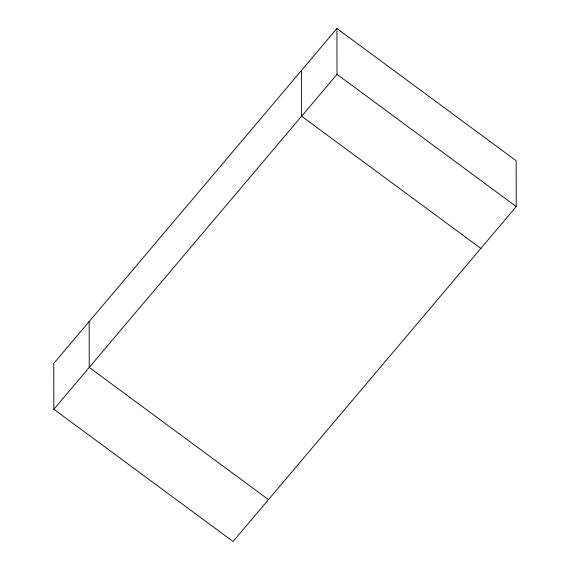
<?xml version="1.0" encoding="UTF-8"?>
<svg xmlns="http://www.w3.org/2000/svg" width="570" height="570" viewBox="0 0 570 570"><rect width="100%" height="100%" fill="white"/><g stroke="black" fill="none" stroke-linecap="round" stroke-linejoin="round"><path stroke-width="0.85" d="M336.927 28.5L53.765 363.439L53.844 409.274L233.073 541.5L516.235 206.561L516.156 160.726L336.927 28.5L337.005 74.335L53.844 409.274M337.005 74.335L516.235 206.561M480.845 248.427L301.608 116.202L301.53 70.367M268.47 499.634L89.241 367.408L89.155 321.573"/></g></svg>
